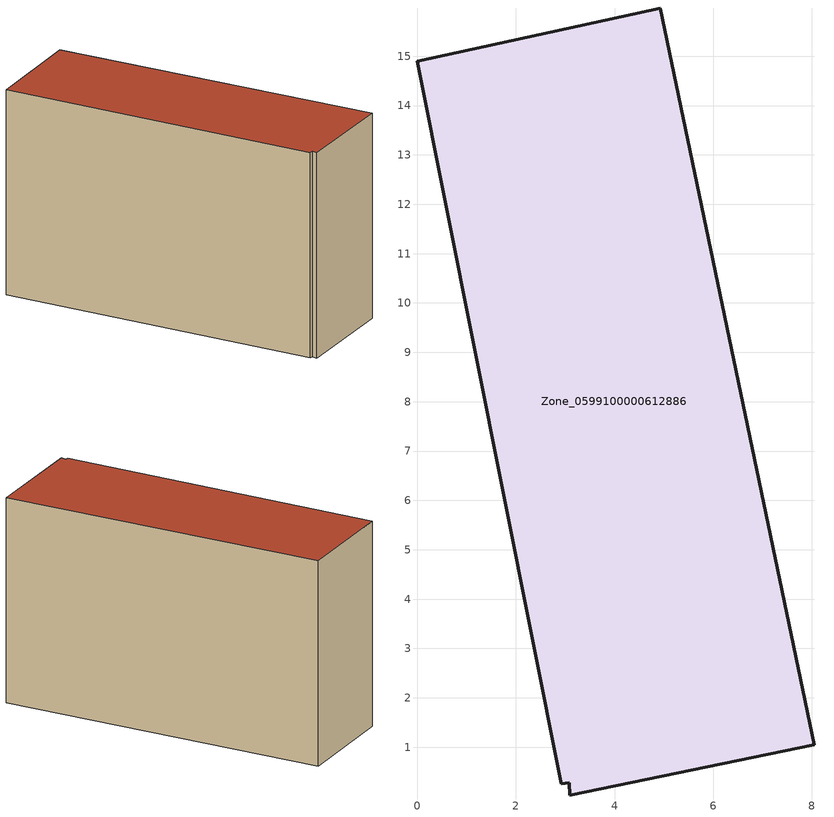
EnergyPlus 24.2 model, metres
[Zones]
Zone_0599100000612886
 floor ground (C_G): 3.08,0.28 2.92,0.26 0,14.9 4.93,15.98 8.05,1.05 3.09,0.03 z0.44
 wall outside (C_F): 8.05,1.05 4.93,15.98 0,14.9 2.92,0.26 3.08,0.28 3.09,0.03 8.05,1.05 z0.44:10.03
 roof outside (C_R): 3.09,0.03 8.05,1.05 4.93,15.98 0,14.9 2.92,0.26 3.08,0.28 z10.03
[BUILDING]
Pand.0599100000612886: North Axis=0; Terrain=City; Loads Convergence Tolerance Value=0.04; Temperature Convergence Tolerance Value=0.4; Solar Distribution=FullExterior; Maximum Number of Warmup Days=25; Minimum Number of Warmup Days=1
[Site:Location]
Rotterdam.The.Hague.AP_ZH_NLD Design_Conditions: Latitude=51.96; Longitude=4.45; Time Zone=1; Elevation=-4.5
[SITE:GROUNDTEMPERATURE:BUILDINGSURFACE]
18, 18, 18, 18, 18, 18, 18, 18, 18, 18, 18, 18
[MATERIAL] Thermal Absorptance=0.9; Solar Absorptance=0.7; Visible Absorptance=0.7
Name | Roughness | Thickness | Conductivity | Density | Specific Heat
G.TI.1946 | MediumSmooth | 0.15 | 1 | 540 | 1210
F.TI.1946 | Rough | 0.3 | 0.857143 | 1920 | 840
R.TI.1946 | MediumRough | 0.2 | 0.1 | 1500 | 1000
[CONSTRUCTION]
C_G: G.TI.1946
C_F: F.TI.1946
C_R: R.TI.1946
[ZONE]
Zone_0599100000612886: Type=1; Multiplier=1; Ceiling Height=Autocalculate; Volume=Autocalculate; Floor Area=autocalculate; Part of Total Floor Area=Yes
[ZONEINFILTRATION:DESIGNFLOWRATE]
Infil_Zone_0599100000612886: Zone or ZoneList or Space or SpaceList=Zone_0599100000612886; Schedule=AlwaysOn; Design Flow Rate Calculation Method=Flow/Area; Flow Rate per Floor Area=0.003; Constant Term Coefficient=1; Temperature Term Coefficient=0; Velocity Term Coefficient=0; Velocity Squared Term Coefficient=0
[HVACTEMPLATE:ZONE:IDEALLOADSAIRSYSTEM]
Zone_0599100000612886: Maximum Heating Supply Air Temperature=50; Minimum Cooling Supply Air Temperature=13; Maximum Heating Supply Air Humidity Ratio=0.0156; Minimum Cooling Supply Air Humidity Ratio=0.0077; Heating Limit=NoLimit; Cooling Limit=NoLimit; Dehumidification Control Type=ConstantSensibleHeatRatio; Cooling Sensible Heat Ratio=0.7; Dehumidification Setpoint=60; Humidification Control Type=None; Humidification Setpoint=30; Outdoor Air Method=None; Outdoor Air Flow Rate per Person=0.00944; Outdoor Air Flow Rate per Zone Floor Area=0; Outdoor Air Flow Rate per Zone=0; Demand Controlled Ventilation Type=None; Outdoor Air Economizer Type=NoEconomizer; Heat Recovery Type=None; Sensible Heat Recovery Effectiveness=0.7; Latent Heat Recovery Effectiveness=0.65
[ZONECONTROL:THERMOSTAT]
ThermostatControl_Zone_0599100000612886: Zone or ZoneList=Zone_0599100000612886; Control Type Schedule=DualSetpointControlType; Control 1=Thermostat_Zone_0599100000612886; Temperature Difference Between Cutout And Setpoint=0
[THERMOSTATSETPOINT:DUALSETPOINT]
Thermostat_Zone_0599100000612886: Heating Setpoint Temperature Schedule=HeatingSetpoint_Zone_0599100000612886; Cooling Setpoint Temperature Schedule=CoolingSetpoint_Zone_0599100000612886
[SCHEDULE:COMPACT]
HeatingSetpoint_Zone_0599100000612886: Through: 12/31, For: AllDays, Until: 24:00, 21
CoolingSetpoint_Zone_0599100000612886: Through: 12/31, For: AllDays, Until: 24:00, 24
DualSetpointControlType: Through: 12/31, For: AllDays, Until: 24:00, 4
AlwaysOn: Through: 12/31, For: AllDays, Until: 24:00, 1
